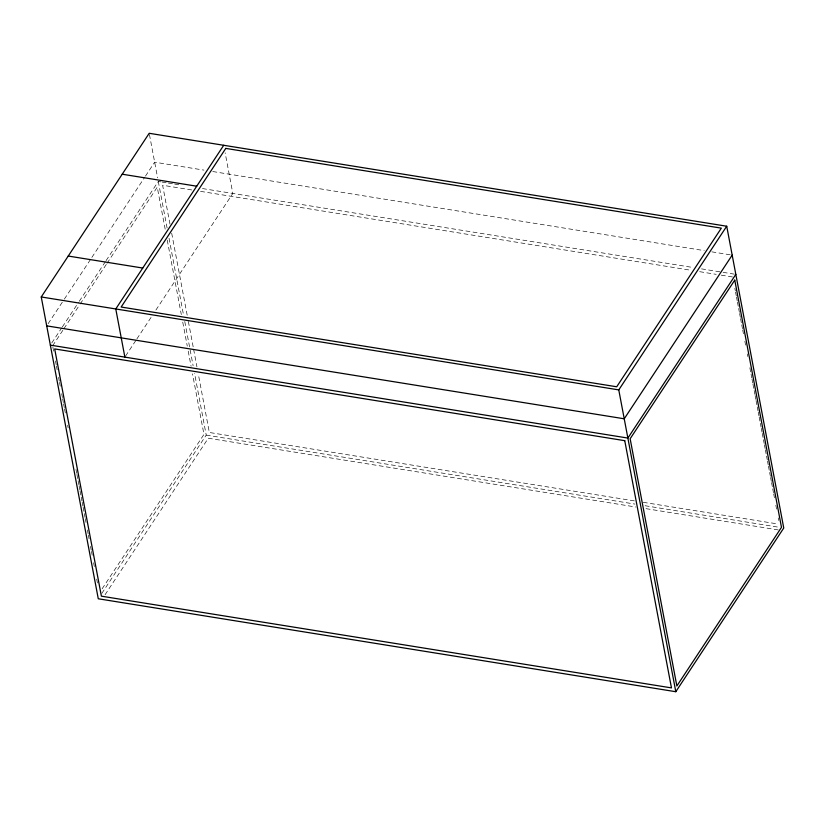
<?xml version="1.0" encoding="UTF-8"?>
<svg xmlns="http://www.w3.org/2000/svg" width="825" height="825" viewBox="0 0 825 825"><rect width="100%" height="100%" fill="white"/><g stroke="black" fill="none" stroke-linecap="round" stroke-linejoin="round"><path stroke-width="0.62" stroke-dasharray="4.12 3.09" d="M48.118 323.72L63.638 300.187M64.35 299.114L91.163 258.472M91.864 257.4L144.777 177.169M145.489 176.096L154.657 162.185L203.919 170.115M51.758 342.983L61.638 328.01M62.349 326.937L78.571 302.332M79.282 301.269L105.383 261.69M106.085 260.618L158.297 181.448L160.823 181.861M52.614 345.819L63.226 329.742M63.927 328.67L79.478 305.085M80.19 304.012L106.343 264.361M107.054 263.288L157.245 187.182L165.351 230.072M125.575 356.049L136.156 340.003M136.868 338.931L151.676 316.47M155.915 310.045L232.815 193.442L225.142 152.821M102.156 588.761L203.961 434.404L192.514 373.859M101.805 593.423L206.229 435.105L194.545 373.271M105.074 594.712L208.292 438.219L635.848 507.024M212.757 171.538L704.241 250.625M711.862 251.852L732.188 255.121M162.092 182.067L167.135 182.872M168.403 183.078L173.456 183.892M174.714 184.099L179.767 184.913M202.507 188.564L692.639 267.434M701.528 268.868L721.854 272.137M723.123 272.343L735.828 274.385M191.709 189.946L162.628 185.264L170.022 224.369M200.557 191.369L690.783 270.249M699.672 271.683L716.193 274.343M721.267 275.158L732.703 276.994M634.353 500.878L209.344 432.486L198.382 374.468M643.263 502.312L778.14 524.019M206.229 435.105L634.92 504.085M645.088 505.725L778.666 527.216M646.027 508.654L778.367 529.949M734.848 288.348L735.322 290.874M735.56 292.132L736.282 295.917M736.519 297.175L737.23 300.96M737.467 302.228L738.427 307.271M738.664 308.529L739.375 312.314M739.613 313.572L740.334 317.357M740.572 318.625L741.52 323.668M741.757 324.926L742.479 328.711M742.717 329.979L743.428 333.754M744.862 341.323L745.573 345.108M747.244 353.935L747.718 356.462M749.863 367.816L750.812 372.859M751.059 374.117L751.771 377.902M752.008 379.17L752.72 382.955M752.957 384.213L753.916 389.256M754.153 390.524L754.865 394.309M755.102 395.567L755.824 399.352M756.061 400.61L757.01 405.653M757.257 406.921L757.969 410.706M758.206 411.964L758.917 415.748M759.155 417.007L760.114 422.049M760.351 423.318L761.062 427.103M761.3 428.361L762.022 432.145M762.259 433.403L763.208 438.446M763.445 439.715L764.167 443.499M764.404 444.757L765.115 448.542M765.352 449.8L766.312 454.853M766.549 456.112L767.26 459.896M767.498 461.154L768.219 464.939M768.457 466.197L769.405 471.25M769.643 472.508L770.364 476.293M770.602 477.551L771.313 481.336M771.55 482.594L772.509 487.647M772.747 488.905L773.458 492.69M773.695 493.948L774.417 497.733M775.84 505.302L776.562 509.087M778.222 517.914L778.707 520.441M171.682 233.197L187.182 315.181M188.368 321.492L193.38 347.975M193.617 349.243L196.948 366.898M149.438 134.547L157.616 177.839M158.297 181.448L167.124 228.143M169.032 238.239L183.573 315.222M184.769 321.523L193.112 365.692M167.258 240.157L181.314 314.583M182.748 322.152L187.275 346.118M188.224 351.161L191.091 366.3M52.852 347.077L54.048 353.389M55.481 360.958L56.193 364.743M56.43 366.001L57.142 369.786M58.575 377.355L59.287 381.14M59.534 382.398L60.246 386.183M61.679 393.752L62.391 397.537M62.628 398.795L63.339 402.579M63.577 403.838L64.298 407.622M64.536 408.891L65.484 413.933M67.629 425.287L68.114 427.804M75.972 469.435L76.694 473.22M76.931 474.478L77.88 479.521M78.117 480.789L78.839 484.574M79.076 485.832L79.788 489.617M80.025 490.875L80.984 495.918M81.221 497.186L81.933 500.971M82.17 502.229L82.882 506.014M83.129 507.272L84.078 512.315M84.315 513.583L85.027 517.368M85.274 518.626L85.986 522.411M87.419 529.98L88.131 533.765M88.368 535.023L89.079 538.808M90.513 546.377L91.224 550.162M91.462 551.42L92.183 555.204M93.607 562.774L94.328 566.558M96.711 579.171L97.422 582.955"/><path stroke-width="1.24" d="M41.25 296.969L149.201 133.289L726.722 226.225L783.75 528.031L675.799 691.711L98.278 598.775L41.25 296.969L618.771 389.895L726.722 226.225M223.719 145.282L115.768 308.952L124.874 357.122M732.188 255.121L624.236 418.791L46.705 325.865M735.828 274.385L627.877 438.065L50.346 345.128M122.213 174.209L196.732 186.203M68.238 256.049L142.756 268.043M618.771 389.895L675.799 691.711M225.782 148.397L121.151 307.034L616.708 386.781L721.339 228.143L225.782 148.397M734.766 280.118L630.145 438.756L676.861 685.977L781.481 527.34L734.766 280.118M624.752 440.674L54.687 348.934L101.392 596.166L671.467 687.895L624.752 440.674"/></g></svg>
